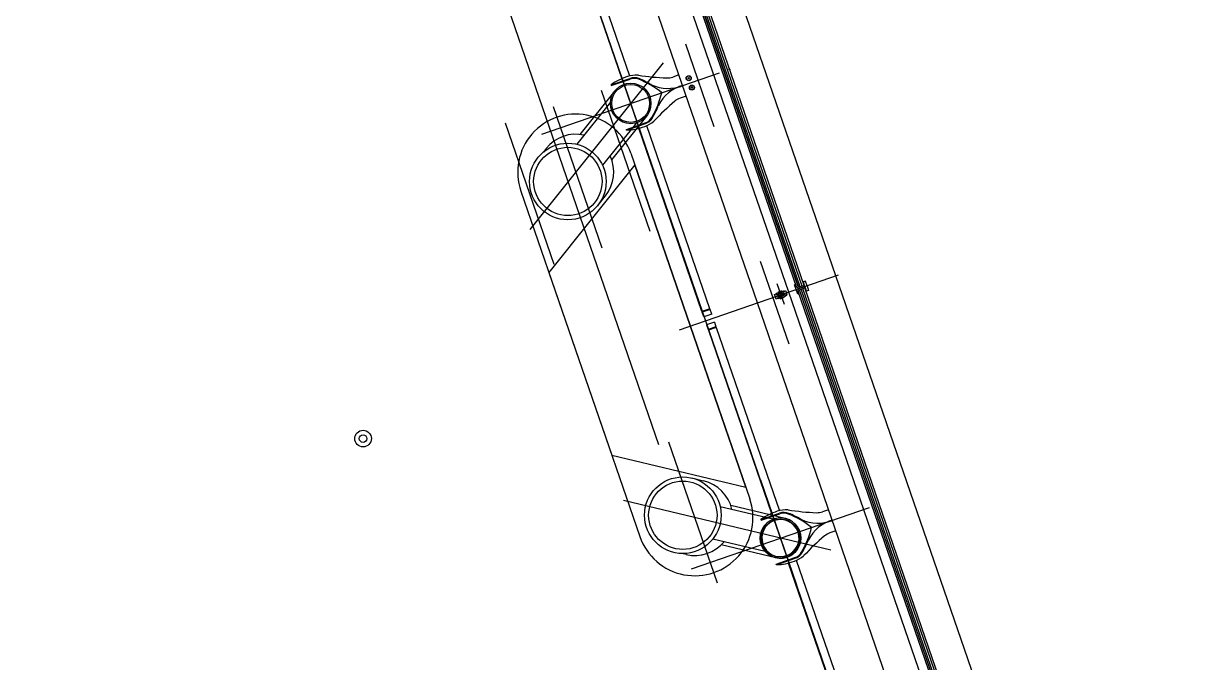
# Model space of a CAD drawing. Extents: x 809434 to 809707, y 818708 to 819364.
# Drawn here: x 809698.2 to 809705.2, y 818712.08 to 818715.94 of the extents above; entities that cross this region are included whole.
import ezdxf

# ---------------------------------------------------------------- set-up
doc = ezdxf.new("R2010")
doc.units = 0
for name, color, linetype in [('MAJ630_1', 7, 'Continuous'), ('MAJ630__', 7, 'Continuous'), ('MAJ640__', 7, 'Continuous'), ('MAJ640__1', 7, 'Continuous'), ('MMH294_S', 7, 'Continuous')]:
    doc.layers.add(name, color=color, linetype=linetype)

msp = doc.modelspace()

# ---------------------------------------------------------------- linework, layer by layer
at = {"layer": 'MAJ630_1'}
for p, q in [((809701.7668, 818715.5326), (809701.5565, 818715.2691)), ((809701.7403, 818715.4637), (809701.5379, 818715.2101)), ((809701.8967, 818715.339), (809701.6928, 818715.0836)), ((809701.9579, 818715.3801), (809701.7477, 818715.1166)), ((809701.3531, 818715.1845), (809701.3362, 818715.1632)), ((809701.8626, 818715.1559), (809702.5799, 818713.0727)), ((809701.2008, 818714.928), (809701.9181, 818712.8448)), ((809701.6642, 818714.8417), (809701.7103, 818714.8994)), ((809702.2301, 818713.1982), (809702.302, 818713.1811)), ((809702.7195, 818712.9494), (809702.4016, 818713.0252)), ((809702.793, 818712.9547), (809702.4651, 818713.0329)), ((809702.6731, 818712.7549), (809702.3574, 818712.8301)), ((809702.196, 818712.7365), (809702.1696, 818712.7428)), ((809702.7363, 818712.7169), (809702.4084, 818712.7951))]:
    msp.add_line(p, q, dxfattribs=at)
msp.add_lwpolyline([(809702.5559, 818713.1426), (809701.8867, 818715.086), (809701.3695, 818714.4379), (809701.7493, 818713.335), (809702.5559, 818713.1426)], dxfattribs=at)
for centre, radius in [((809701.8624, 818715.4563), 0.1223), ((809701.8624, 818715.4563), 0.1143), ((809701.4837, 818714.9856), 0.2309), ((809701.4837, 818714.9856), 0.2059), ((809702.1765, 818712.9736), 0.2309), ((809702.1765, 818712.9736), 0.2059), ((809702.7647, 818712.8358), 0.1223), ((809702.7647, 818712.8358), 0.1143)]:
    msp.add_circle(centre, radius, dxfattribs=at)
for centre, radius, start, end in [((809701.5317, 818715.0419), 0.35, 19, 199.00003), ((809701.5317, 818715.0419), 0.2285, 77.36555, 141.41268), ((809701.5317, 818715.0419), 0.2285, 321.42148, 25.45906), ((809702.249, 818712.9588), 0.2285, 12.54094, 76.57852), ((809702.249, 818712.9588), 0.35, 198.9995, 19.00002), ((809702.249, 818712.9588), 0.2285, 256.58732, 320.63445)]:
    msp.add_arc(centre, radius, start, end, dxfattribs=at)
at = {"layer": 'MAJ630__'}
for p, q in [((809703.0983, 818714.4163), (809699.1915, 818725.7625)), ((809702.6255, 818714.2535), (809700.6737, 818719.9219)), ((809702.8642, 818714.3436), (809701.8924, 818717.166)), ((809702.9068, 818714.3583), (809701.9349, 818717.1807)), ((809702.8569, 818714.3649), (809702.8496, 818714.3624)), ((809702.8593, 818714.334), (809702.8496, 818714.3624)), ((809702.8642, 818714.3436), (809702.8569, 818714.3649)), ((809702.9248, 818714.3566), (809702.8593, 818714.334)), ((809702.9248, 818714.3566), (809702.8593, 818714.334)), ((809702.9248, 818714.3566), (809702.8593, 818714.334)), ((809702.9101, 818714.3594), (809702.8642, 818714.3436)), ((809702.9151, 818714.3849), (809702.9028, 818714.3807)), ((809702.9101, 818714.3594), (809702.9028, 818714.3807)), ((809702.9248, 818714.3566), (809702.9151, 818714.3849)), ((809705.2006, 818708.3109), (809703.0983, 818714.4163)), ((809703.8409, 818711.5071), (809702.8691, 818714.3294)), ((809703.8835, 818711.5217), (809702.9116, 818714.3441)), ((809704.4617, 818708.9209), (809702.6255, 818714.2535))]:
    msp.add_line(p, q, dxfattribs=at)
for points in [[(809702.1524, 818715.6276), (809702.1156, 818715.6149)], [(809701.7443, 818715.5681), (809701.7457, 818715.5641), (809701.8585, 818715.6029)], [(809702.1964, 818715.4999), (809702.1595, 818715.4873)], [(809701.8381, 818715.2956), (809701.8367, 818715.2996), (809701.9495, 818715.3384)], [(809702.9248, 818714.3566), (809702.9346, 818714.3282), (809702.9223, 818714.324), (809702.915, 818714.3452), (809702.8691, 818714.3294), (809702.8764, 818714.3082), (809702.8691, 818714.3056), (809702.8593, 818714.334)], [(809702.6466, 818712.9476), (809702.648, 818712.9436), (809702.7608, 818712.9824)], [(809703.0547, 818713.0071), (809703.0179, 818712.9944)], [(809703.0987, 818712.8794), (809703.0618, 818712.8668)], [(809702.7404, 818712.6751), (809702.7391, 818712.6791), (809702.8519, 818712.7179)]]:
    msp.add_lwpolyline(points, dxfattribs=at)
for radius in [0.1223, 0.1143]:
    msp.add_circle((809701.8624, 818715.4563), radius, dxfattribs=at)
for centre, radius, start, end in [((809701.9444, 818715.2941), 0.3393, 107.29394, 126.13928), ((809701.8989, 818715.4548), 0.1724, 87.60393, 108.72489), ((809701.9052, 818715.607), 0.02, 80.57421, 87.60393), ((809702.128, 818716.9489), 1.3402, 260.57421, 267.92155), ((809702.083, 818715.7095), 0.1, 267.92155, 289), ((809701.8829, 818715.532), 0.075, 68.03764, 109), ((809701.7004, 818715.0796), 0.5628, 51.63214, 68.03764), ((809701.5028, 818715.6535), 0.5628, 329.96236, 346.36786), ((809702.1921, 818715.3927), 0.1, 109, 130.07845), ((809702.9906, 818714.4437), 1.3402, 130.07845, 137.42579), ((809701.8902, 818715.48), 0.1724, 289.2751, 310.39607), ((809701.9251, 818715.4093), 0.075, 289, 329.96236), ((809701.9889, 818715.364), 0.02, 310.39607, 317.42579), ((809701.8271, 818715.6347), 0.3393, 271.86071, 290.70605), ((809702.7647, 818712.8358), 0.122, 19, 199), ((809702.8467, 818712.6735), 0.3393, 107.29394, 126.13928), ((809702.8012, 818712.8343), 0.1724, 87.60393, 108.72489), ((809702.7852, 818712.9115), 0.075, 68.03764, 109), ((809702.8075, 818712.9865), 0.02, 80.57421, 87.60393), ((809703.0303, 818714.3283), 1.3402, 260.57421, 267.92155), ((809702.6028, 818712.4591), 0.5628, 51.63214, 68.03764), ((809702.9853, 818713.089), 0.1, 267.92155, 289), ((809702.7647, 818712.8358), 0.112, 19, 199), ((809702.4051, 818713.033), 0.5628, 329.96236, 346.36786), ((809702.7647, 818712.8358), 0.122, 199, 19), ((809702.7647, 818712.8358), 0.112, 199, 19), ((809703.8929, 818711.8232), 1.3402, 130.07845, 137.42579), ((809703.0944, 818712.7722), 0.1, 109, 130.07845), ((809702.8274, 818712.7888), 0.075, 289, 329.96236), ((809702.7294, 818713.0142), 0.3393, 271.86071, 290.70605), ((809702.7925, 818712.8595), 0.1724, 289.2751, 310.39607), ((809702.8912, 818712.7435), 0.02, 310.39607, 317.42579)]:
    msp.add_arc(centre, radius, start, end, dxfattribs=at)
msp.add_open_spline([(809702.7506, 818714.2794), (809702.7506, 818714.2794), (809702.7506, 818714.2794), (809702.7505, 818714.2794), (809702.7504, 818714.2794), (809702.7504, 818714.2794), (809702.7503, 818714.2795), (809702.7503, 818714.2795), (809702.7502, 818714.2795), (809702.7502, 818714.2796), (809702.7502, 818714.2796), (809702.7501, 818714.2796), (809702.7501, 818714.2797), (809702.75, 818714.2797), (809702.75, 818714.2798), (809702.7499, 818714.2798)], degree=3, dxfattribs=at)
at = {"layer": 'MAJ640__'}
for p, q in [((809702.8146, 818714.3186), (809700.8628, 818719.987)), ((809702.8737, 818714.3469), (809701.9018, 818717.1693)), ((809702.8744, 818714.3471), (809701.9026, 818717.1695)), ((809702.8838, 818714.3504), (809701.912, 818717.1728)), ((809702.8952, 818714.3543), (809701.9234, 818717.1767)), ((809702.7294, 818714.3051), (809702.7398, 818714.3087)), ((809702.7342, 818714.2909), (809702.7294, 818714.3051)), ((809702.7391, 818714.2768), (809702.7342, 818714.2909)), ((809702.7495, 818714.2803), (809702.7391, 818714.2768)), ((809702.784, 818714.3253), (809702.74, 818714.3101)), ((809702.7414, 818714.3027), (809702.749, 818714.3053)), ((809702.7547, 818714.2887), (809702.7471, 818714.2861)), ((809702.7492, 818714.3053), (809702.7799, 818714.3159)), ((809702.7499, 818714.3177), (809702.7716, 818714.3252)), ((809702.7505, 818714.319), (809702.7499, 818714.3177)), ((809702.7499, 818714.3177), (809702.7508, 818714.3149)), ((809702.7703, 818714.3258), (809702.7505, 818714.319)), ((809702.7508, 818714.3149), (809702.7726, 818714.3224)), ((809702.7532, 818714.3157), (809702.7529, 818714.3151)), ((809702.753, 818714.3146), (809702.7529, 818714.3151)), ((809702.7549, 818714.2888), (809702.7856, 818714.2994)), ((809702.7838, 818714.2898), (809702.7621, 818714.2823)), ((809702.7621, 818714.2823), (809702.763, 818714.2794)), ((809702.7848, 818714.2869), (809702.763, 818714.2794)), ((809702.764, 818714.2829), (809702.7636, 818714.2839)), ((809702.7643, 818714.2788), (809702.7842, 818714.2857)), ((809702.7702, 818714.3216), (809702.7709, 818714.3213)), ((809702.7703, 818714.3258), (809702.7716, 818714.3252)), ((809702.771, 818714.3208), (809702.7709, 818714.3213)), ((809702.7716, 818714.3252), (809702.7726, 818714.3224)), ((809702.7875, 818714.3185), (809702.7799, 818714.3159)), ((809702.7819, 818714.2891), (809702.7816, 818714.2901)), ((809702.7838, 818714.2898), (809702.7848, 818714.2869)), ((809702.7842, 818714.2857), (809702.7848, 818714.2869)), ((809702.7851, 818714.3243), (809702.7955, 818714.3279)), ((809702.7949, 818714.296), (809702.8053, 818714.2995)), ((809702.7955, 818714.3279), (809702.8004, 818714.3137)), ((809702.8053, 818714.2995), (809702.8004, 818714.3137)), ((809704.7693, 818708.6419), (809702.8146, 818714.3186)), ((809703.8504, 818711.5103), (809702.8785, 818714.3327)), ((809703.8511, 818711.5106), (809702.8793, 818714.3329)), ((809703.8605, 818711.5138), (809702.8887, 818714.3362)), ((809703.8719, 818711.5177), (809702.9001, 818714.3401)), ((809702.7643, 818714.2788), (809702.763, 818714.2794))]:
    msp.add_line(p, q, dxfattribs=at)
for points in [[(809701.7443, 818715.5681), (809701.8571, 818715.6069)], [(809701.8381, 818715.2956), (809701.9509, 818715.3344)], [(809702.7506, 818714.2794), (809702.7946, 818714.2945)], [(809702.6466, 818712.9476), (809702.7594, 818712.9864)], [(809702.7404, 818712.6751), (809702.8532, 818712.7139)]]:
    msp.add_lwpolyline(points, dxfattribs=at)
for centre, radius in [((809702.2119, 818715.6084), 0.0155), ((809702.2119, 818715.6084), 0.0135), ((809702.2119, 818715.6084), 0.0042), ((809702.2314, 818715.5517), 0.0155), ((809702.2314, 818715.5517), 0.0135), ((809702.2314, 818715.5517), 0.0042)]:
    msp.add_circle(centre, radius, dxfattribs=at)
for centre, radius, start, end in [((809701.8829, 818715.532), 0.0792, 68.03764, 109), ((809701.7004, 818715.0796), 0.567, 59.89592, 68.03764), ((809701.9949, 818715.5874), 0.02, 239.89592, 251.32459), ((809702.0868, 818715.7772), 0.2307, 244.76877, 292.32268), ((809702.2367, 818715.3417), 0.2307, 105.67731, 153.23123), ((809702.2367, 818715.3417), 0.2307, 105.67731, 112.32268), ((809702.0868, 818715.7772), 0.2307, 285.67731, 292.32268), ((809701.5028, 818715.6535), 0.567, 329.96236, 338.10407), ((809702.0475, 818715.4346), 0.02, 146.67541, 158.10407), ((809701.9251, 818715.4093), 0.0792, 289, 329.96236), ((809702.7673, 818714.3023), 0.0095, 146.69488, 199.00008), ((809702.7673, 818714.3023), 0.0095, 199.00008, 251.30512), ((809702.7673, 818714.3023), 0.006, 18.99986, 199.00013), ((809702.7673, 818714.3023), 0.006, 199.00013, 18.99986), ((809702.7673, 818714.3023), 0.0109, 101.1265, 116.87349), ((809702.7673, 818714.3023), 0.0109, 281.1265, 296.87349), ((809702.7673, 818714.3023), 0.0095, 18.99991, 72.81736), ((809702.7673, 818714.3023), 0.0095, 325.18264, 18.99991), ((809702.7852, 818712.9115), 0.0792, 68.03764, 109), ((809702.6028, 818712.4591), 0.567, 59.89592, 68.03764), ((809702.8972, 818712.9669), 0.02, 239.89592, 251.32459), ((809702.9891, 818713.1567), 0.2307, 244.76877, 292.32268), ((809703.1391, 818712.7212), 0.2307, 105.67731, 153.23123), ((809702.9891, 818713.1567), 0.2307, 285.67731, 292.32268), ((809703.1391, 818712.7212), 0.2307, 105.67731, 112.32268), ((809702.4051, 818713.033), 0.567, 329.96236, 338.10407), ((809702.9498, 818712.8141), 0.02, 146.67541, 158.10407), ((809702.8274, 818712.7888), 0.0792, 289, 329.96236)]:
    msp.add_arc(centre, radius, start, end, dxfattribs=at)
for points, degree in [([(809702.7398, 818714.3094), (809702.7398, 818714.3095), (809702.7398, 818714.3095), (809702.7398, 818714.3096), (809702.7398, 818714.3097), (809702.7398, 818714.3097), (809702.7398, 818714.3098), (809702.7398, 818714.3098), (809702.7398, 818714.3099), (809702.7399, 818714.3099), (809702.7399, 818714.31), (809702.7399, 818714.31), (809702.7399, 818714.3101), (809702.74, 818714.3101), (809702.74, 818714.3101), (809702.74, 818714.3101)], 3), ([(809702.7406, 818714.3032), (809702.7405, 818714.3036), (809702.7404, 818714.3039), (809702.7402, 818714.3048), (809702.7401, 818714.3053), (809702.7399, 818714.3064), (809702.7399, 818714.307), (809702.7398, 818714.3082), (809702.7398, 818714.3088), (809702.7398, 818714.3094)], 3), ([(809702.7406, 818714.3032), (809702.7406, 818714.3032), (809702.7406, 818714.3032), (809702.7406, 818714.3031), (809702.7406, 818714.3031), (809702.7406, 818714.3031), (809702.7406, 818714.3031), (809702.7406, 818714.303)], 3), ([(809702.7414, 818714.3027), (809702.7414, 818714.3027), (809702.7414, 818714.3027), (809702.7414, 818714.3027), (809702.7413, 818714.3026), (809702.7413, 818714.3026), (809702.7412, 818714.3026), (809702.7411, 818714.3026), (809702.741, 818714.3027), (809702.7409, 818714.3027), (809702.7408, 818714.3028), (809702.7407, 818714.3029), (809702.7407, 818714.303), (809702.7406, 818714.303)], 3), ([(809702.7467, 818714.2854), (809702.7467, 818714.2854), (809702.7467, 818714.2854), (809702.7467, 818714.2855), (809702.7467, 818714.2856), (809702.7467, 818714.2858), (809702.7468, 818714.2858), (809702.7468, 818714.2859), (809702.7469, 818714.286), (809702.747, 818714.2861), (809702.747, 818714.2861), (809702.7471, 818714.2861), (809702.7471, 818714.2861), (809702.7471, 818714.2861)], 3), ([(809702.7467, 818714.2854), (809702.7467, 818714.2853), (809702.7467, 818714.2853), (809702.7468, 818714.2853), (809702.7468, 818714.2853), (809702.7468, 818714.2852), (809702.7468, 818714.2852), (809702.7468, 818714.2852)], 3), ([(809702.7499, 818714.2798), (809702.7496, 818714.2803), (809702.7492, 818714.2808), (809702.7486, 818714.2818), (809702.7482, 818714.2822), (809702.7477, 818714.2832), (809702.7474, 818714.2837), (809702.7471, 818714.2845), (809702.7469, 818714.2848), (809702.7468, 818714.2852)], 3), ([(809702.749, 818714.3053), (809702.7491, 818714.3053), (809702.7491, 818714.3053), (809702.7492, 818714.3053)], 2), ([(809702.749, 818714.3053), (809702.749, 818714.3053), (809702.749, 818714.3053), (809702.7491, 818714.3051), (809702.7491, 818714.3049), (809702.7493, 818714.3043), (809702.7493, 818714.3039), (809702.7495, 818714.3027), (809702.7496, 818714.3017), (809702.7501, 818714.2994), (809702.7504, 818714.2982), (809702.7508, 818714.2969), (809702.7508, 818714.2968), (809702.7509, 818714.2967)], 3), ([(809702.7509, 818714.2967), (809702.7512, 818714.2957), (809702.7516, 818714.2947), (809702.7526, 818714.2927), (809702.7531, 818714.2918), (809702.7539, 818714.2905), (809702.7541, 818714.29), (809702.7545, 818714.2893), (809702.7546, 818714.2891), (809702.7547, 818714.2889), (809702.7547, 818714.2888), (809702.7547, 818714.2887)], 3), ([(809702.7549, 818714.2888), (809702.7548, 818714.2888), (809702.7548, 818714.2888), (809702.7547, 818714.2887)], 2), ([(809702.7549, 818714.2888), (809702.7548, 818714.2888), (809702.7548, 818714.2888), (809702.7547, 818714.2887)], 2), ([(809702.7602, 818714.3089), (809702.7602, 818714.3088), (809702.7602, 818714.3088), (809702.7602, 818714.3087), (809702.7601, 818714.3087), (809702.76, 818714.3084), (809702.7598, 818714.3083), (809702.7596, 818714.3079), (809702.7595, 818714.3077), (809702.7594, 818714.3076)], 3), ([(809702.7624, 818714.3121), (809702.7612, 818714.3104), (809702.7602, 818714.3089)], 2), ([(809702.7643, 818714.2933), (809702.7645, 818714.2933), (809702.7647, 818714.2932), (809702.7651, 818714.2931), (809702.7653, 818714.293), (809702.7655, 818714.2929), (809702.7656, 818714.2929), (809702.7657, 818714.2928), (809702.7657, 818714.2928), (809702.7658, 818714.2928)], 3), ([(809702.7689, 818714.3118), (809702.7672, 818714.3124), (809702.7652, 818714.3131)], 2), ([(809702.7658, 818714.2928), (809702.7675, 818714.2923), (809702.7694, 818714.2916)], 2), ([(809702.7704, 818714.3113), (809702.7702, 818714.3114), (809702.77, 818714.3115), (809702.7696, 818714.3116), (809702.7694, 818714.3117), (809702.7691, 818714.3118), (809702.769, 818714.3118), (809702.7689, 818714.3118), (809702.7689, 818714.3118), (809702.7689, 818714.3118)], 3), ([(809702.7723, 818714.2926), (809702.7734, 818714.2943), (809702.7744, 818714.2958)], 2), ([(809702.7744, 818714.2958), (809702.7744, 818714.2958), (809702.7744, 818714.2959), (809702.7745, 818714.2959), (809702.7745, 818714.296), (809702.7747, 818714.2962), (809702.7748, 818714.2964), (809702.775, 818714.2968), (809702.7752, 818714.297), (809702.7753, 818714.2971)], 3), ([(809702.7838, 818714.308), (809702.7834, 818714.309), (809702.783, 818714.31), (809702.7821, 818714.312), (809702.7815, 818714.3129), (809702.7808, 818714.3142), (809702.7805, 818714.3147), (809702.7802, 818714.3153), (809702.7801, 818714.3156), (809702.78, 818714.3158), (809702.78, 818714.3159), (809702.7799, 818714.3159)], 3), ([(809702.7856, 818714.2994), (809702.7856, 818714.2994), (809702.7856, 818714.2994), (809702.7856, 818714.2996), (809702.7855, 818714.2998), (809702.7854, 818714.3003), (809702.7853, 818714.3007), (809702.7851, 818714.302), (809702.785, 818714.303), (809702.7846, 818714.3053), (809702.7843, 818714.3065), (809702.7838, 818714.3078), (809702.7838, 818714.3079), (809702.7838, 818714.308)], 3), ([(809702.784, 818714.3253), (809702.784, 818714.3253), (809702.7841, 818714.3253), (809702.7842, 818714.3253), (809702.7842, 818714.3253), (809702.7843, 818714.3252), (809702.7843, 818714.3252), (809702.7844, 818714.3252), (809702.7844, 818714.3252), (809702.7845, 818714.3251), (809702.7845, 818714.3251), (809702.7845, 818714.325), (809702.7846, 818714.325), (809702.7846, 818714.3249), (809702.7847, 818714.3249), (809702.7847, 818714.3249)], 3), ([(809702.7847, 818714.3249), (809702.7851, 818714.3244), (809702.7854, 818714.3239), (809702.7861, 818714.3229), (809702.7864, 818714.3224), (809702.7869, 818714.3214), (809702.7872, 818714.3209), (809702.7876, 818714.3201), (809702.7877, 818714.3198), (809702.7878, 818714.3195)], 3), ([(809702.7932, 818714.302), (809702.7926, 818714.3018), (809702.7919, 818714.3016), (809702.7904, 818714.301), (809702.7894, 818714.3007), (809702.7879, 818714.3001), (809702.7872, 818714.2999), (809702.7863, 818714.2996), (809702.786, 818714.2995), (809702.7856, 818714.2994)], 3), ([(809702.7932, 818714.302), (809702.7924, 818714.3017), (809702.7915, 818714.3014), (809702.7906, 818714.3011), (809702.7893, 818714.3007), (809702.7881, 818714.3002), (809702.7868, 818714.2998), (809702.7864, 818714.2996), (809702.786, 818714.2995), (809702.7856, 818714.2994)], 3), ([(809702.7879, 818714.3193), (809702.7879, 818714.3193), (809702.7879, 818714.3193), (809702.7879, 818714.3191), (809702.7879, 818714.3191), (809702.7879, 818714.3189), (809702.7879, 818714.3188), (809702.7878, 818714.3187), (809702.7878, 818714.3187), (809702.7877, 818714.3186), (809702.7876, 818714.3186), (809702.7875, 818714.3185), (809702.7875, 818714.3185), (809702.7875, 818714.3185)], 3), ([(809702.7879, 818714.3193), (809702.7879, 818714.3193), (809702.7879, 818714.3193), (809702.7879, 818714.3194), (809702.7879, 818714.3194), (809702.7879, 818714.3195), (809702.7878, 818714.3195), (809702.7878, 818714.3195)], 3), ([(809702.7932, 818714.302), (809702.7932, 818714.302), (809702.7932, 818714.302), (809702.7933, 818714.302), (809702.7933, 818714.302), (809702.7934, 818714.302), (809702.7934, 818714.302), (809702.7935, 818714.302), (809702.7936, 818714.302), (809702.7938, 818714.3019), (809702.7938, 818714.3019), (809702.7939, 818714.3018), (809702.794, 818714.3017), (809702.794, 818714.3016)], 3), ([(809702.7941, 818714.3014), (809702.7941, 818714.3015), (809702.794, 818714.3015), (809702.794, 818714.3015), (809702.794, 818714.3016), (809702.794, 818714.3016), (809702.794, 818714.3016), (809702.794, 818714.3016)], 3), ([(809702.7941, 818714.3014), (809702.7942, 818714.3011), (809702.7942, 818714.3008), (809702.7944, 818714.2999), (809702.7945, 818714.2994), (809702.7947, 818714.2982), (809702.7948, 818714.2977), (809702.7949, 818714.2965), (809702.7949, 818714.2959), (809702.7949, 818714.2953)], 3), ([(809702.7949, 818714.2953), (809702.7949, 818714.2952), (809702.7949, 818714.2952), (809702.7949, 818714.295), (809702.7949, 818714.295), (809702.7948, 818714.2949), (809702.7948, 818714.2949), (809702.7948, 818714.2948), (809702.7948, 818714.2948), (809702.7948, 818714.2947), (809702.7948, 818714.2947), (809702.7947, 818714.2946), (809702.7947, 818714.2946), (809702.7947, 818714.2946), (809702.7946, 818714.2945), (809702.7946, 818714.2945)], 3)]:
    msp.add_open_spline(points, degree=degree, dxfattribs=at)
at = {"layer": 'MAJ640__1'}
for p, q in [((809697.9233, 818725.3259), (809702.0298, 818713.3996)), ((809700.3601, 818719.8192), (809702.3135, 818714.1461)), ((809702.3658, 818715.315), (809702.1941, 818715.8136)), ((809702.0573, 818715.7007), (809701.2555, 818714.6958)), ((809701.9834, 818715.1049), (809701.7653, 818715.7383)), ((809701.3264, 818715.2718), (809702.3984, 818715.6409)), ((809701.8028, 818715.6293), (809701.9202, 818715.2884)), ((809702.4556, 818715.6685), (809702.4605, 818715.6544)), ((809701.6839, 818715.5367), (809701.977, 818714.6856)), ((809701.3955, 818715.4375), (809701.6886, 818714.5863)), ((809701.1071, 818715.3382), (809701.4002, 818714.487)), ((809702.8169, 818714.0047), (809702.6453, 818714.5033)), ((809702.8169, 818714.0047), (809702.6453, 818714.5033)), ((809702.1565, 818714.092), (809703.1147, 818714.422)), ((809702.7437, 818714.371), (809702.7865, 818714.2467)), ((809702.7437, 818714.371), (809702.7865, 818714.2467)), ((809702.9068, 818714.3583), (809702.9116, 818714.3441)), ((809702.9068, 818714.3583), (809702.9116, 818714.3441)), ((809702.3135, 818714.1461), (809703.9921, 818709.2712)), ((809702.3852, 818712.5633), (809702.0921, 818713.4145)), ((809702.6437, 818713.1872), (809702.8618, 818712.5539)), ((809703.0687, 818712.7633), (809701.8183, 818713.0615)), ((809702.2287, 818712.6513), (809703.3007, 818713.0204)), ((809702.8242, 818712.6629), (809702.7068, 818713.0038))]:
    msp.add_line(p, q, dxfattribs=at)
for centre, radius in [((809702.458, 818715.6614), 0.003), ((809702.9092, 818714.3512), 0.003), ((809702.9092, 818714.3512), 0.003), ((809700.2499, 818713.4355), 0.05), ((809700.2499, 818713.4355), 0.0228)]:
    msp.add_circle(centre, radius, dxfattribs=at)
at = {"layer": 'MMH294_S'}
for p, q in [((809701.4012, 818716.9414), (809701.8556, 818715.6216)), ((809701.354, 818716.9251), (809701.8085, 818715.605)), ((809702.2916, 818714.202), (809701.9114, 818715.3061)), ((809702.3389, 818714.2183), (809701.9588, 818715.3219)), ((809702.3389, 818714.2183), (809702.2916, 818714.202)), ((809702.3405, 818714.2135), (809702.2932, 818714.1973)), ((809702.3386, 818714.2129), (809702.337, 818714.2176)), ((809702.3503, 818714.1852), (809702.3405, 818714.2135)), ((809702.303, 818714.1689), (809702.2932, 818714.1973)), ((809702.2951, 818714.1979), (809702.2935, 818714.2026)), ((809702.3503, 818714.1852), (809702.303, 818714.1689)), ((809702.3665, 818714.1379), (809702.3193, 818714.1216)), ((809702.3193, 818714.1216), (809702.329, 818714.0932)), ((809702.3763, 818714.1095), (809702.329, 818714.0932)), ((809702.3779, 818714.1048), (809702.3307, 818714.0885)), ((809702.3307, 818714.0885), (809702.7108, 818712.9844)), ((809702.3309, 818714.0939), (809702.3326, 818714.0892)), ((809702.3665, 818714.1379), (809702.3763, 818714.1095)), ((809702.3744, 818714.1089), (809702.376, 818714.1041)), ((809702.3779, 818714.1048), (809702.758, 818713.0011)), ((809703.2683, 818711.3654), (809702.8137, 818712.6855)), ((809703.3156, 818711.3817), (809702.8612, 818712.7014))]:
    msp.add_line(p, q, dxfattribs=at)

doc.saveas('drawing.dxf')
